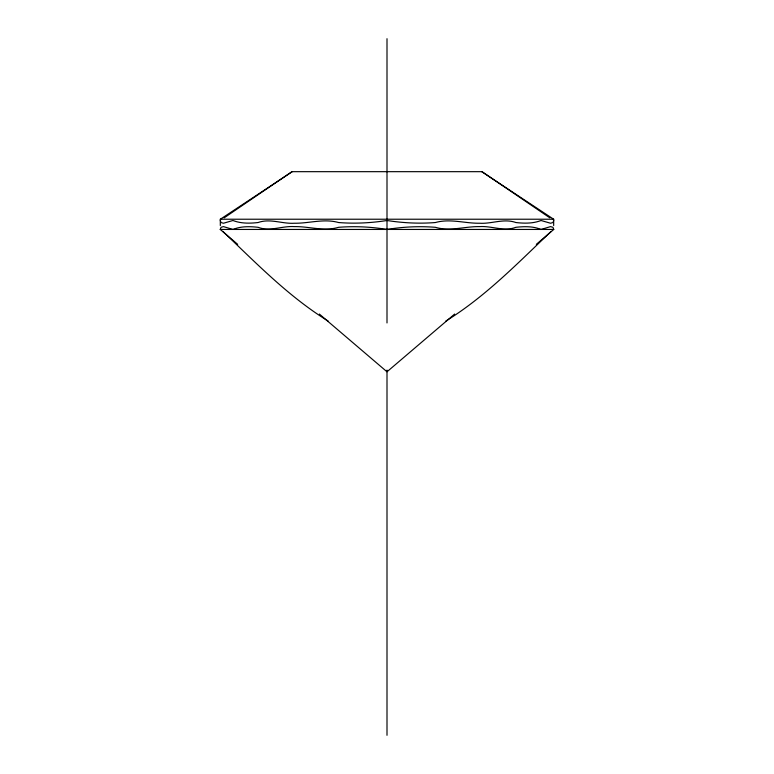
<?xml version="1.0" encoding="UTF-8"?>
<svg xmlns="http://www.w3.org/2000/svg" width="774" height="774" viewBox="0 0 774 774"><rect width="100%" height="100%" fill="white"/><g stroke="black" fill="none" stroke-linecap="round" stroke-linejoin="round"><path stroke-width="1.16" d="M220.319 225.573L220.348 219.226L292.282 171.673M237.676 244.332L220.242 229.443L221.045 227.304L223.444 226.608L232.945 229.443C240.927 226.172 249.673 226.366 258.09 227.304C270.087 231.852 282.065 225.766 294.352 226.608C309.252 226.327 323.861 231.687 338.606 227.304C354.763 226.037 371.007 226.811 387 229.443C402.993 226.811 419.237 226.037 435.394 227.304C450.139 231.687 464.748 226.327 479.648 226.608C491.935 225.766 503.913 231.852 515.91 227.304C524.327 226.366 533.073 226.172 541.055 229.443L550.556 226.608L552.955 227.304L553.758 229.443L536.324 244.332M553.758 220.503L552.955 222.535L550.556 223.241L541.055 220.503C533.034 223.609 524.327 223.493 515.91 222.535C503.903 218.21 491.916 223.996 479.648 223.241C464.758 223.463 450.139 218.374 435.394 222.535C419.237 223.821 403.002 222.989 387 220.503C370.998 222.989 354.763 223.821 338.606 222.535C323.861 218.374 309.242 223.463 294.352 223.241C282.084 223.996 270.087 218.21 258.09 222.535C249.673 223.493 240.966 223.618 232.945 220.503L223.444 223.241L221.045 222.535L220.242 220.503M551.098 231.445C517.758 263.141 485.182 296.819 445.795 321.075M454.648 314.051L387 371.791L319.352 314.051M224.17 217.833L291.943 171.673L482.047 171.673L549.83 217.833M220.242 219.226L553.758 219.226M220.242 229.443L553.758 229.443M328.205 321.075C288.818 296.819 256.242 263.141 222.902 231.445M481.718 171.673L553.652 219.226L553.681 225.573M387 38.7L387 322.952M387 370.069L387 735.3"/></g></svg>
